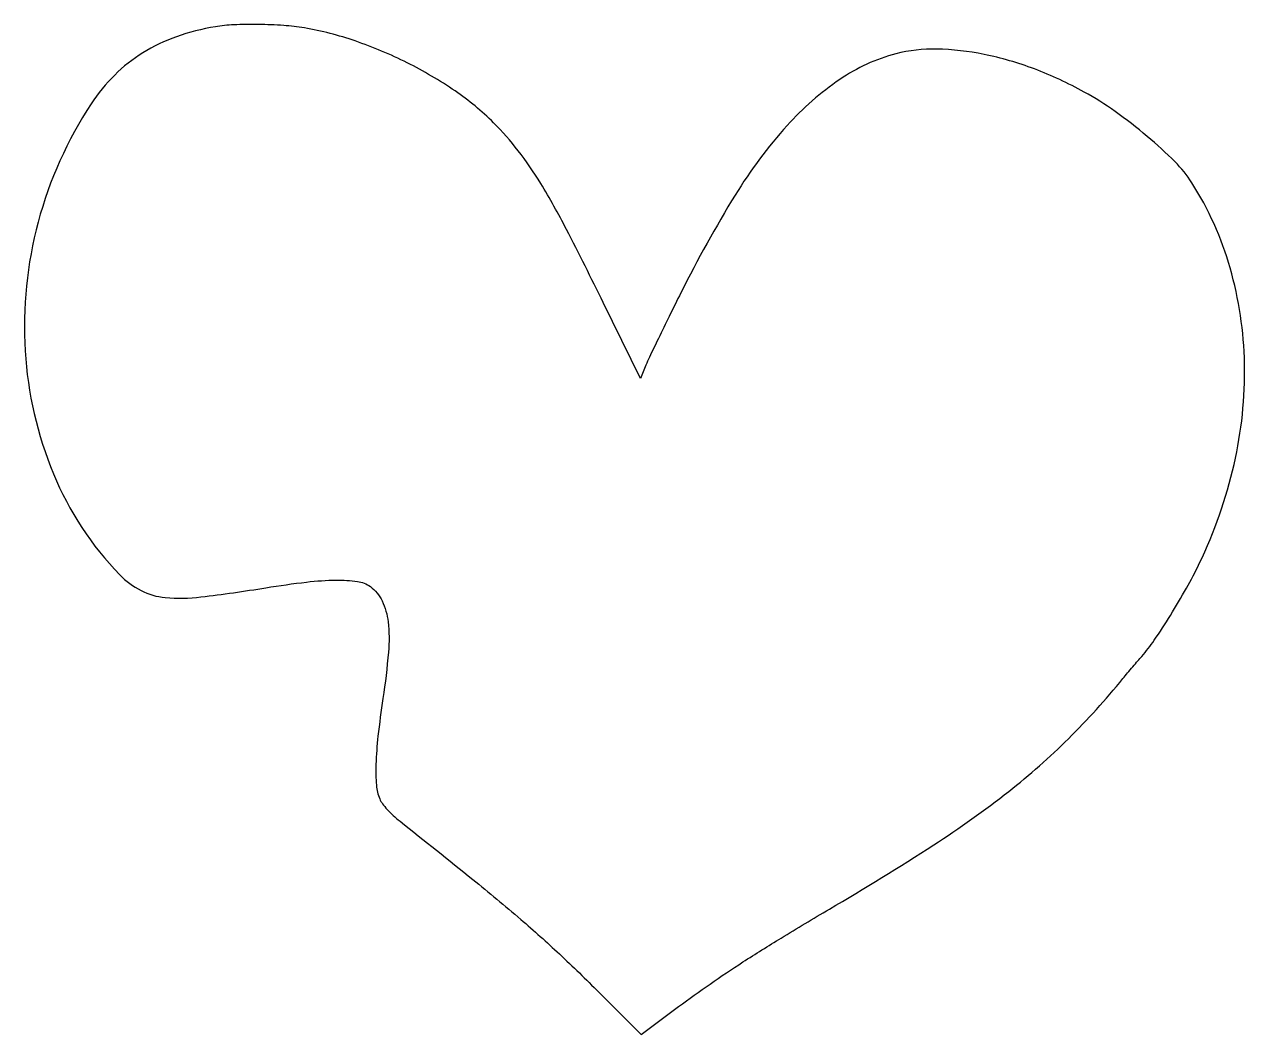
# Model space of a CAD drawing. Extents: x 0 to 464, y 0 to 384.
import ezdxf

# ---------------------------------------------------------------- set-up
doc = ezdxf.new("R2010")
doc.units = 0

msp = doc.modelspace()

# ---------------------------------------------------------------- linework, layer by layer
msp.add_lwpolyline([(72.830856, 382.976845, 0.042611), (58.01497, 379.156689, 0.054454), (45.307155, 373.075727, 0.056588), (34.591524, 364.618026, 0.051924), (25.692086, 353.742774, 0.0803), (5.530169, 308.812325, 0.080641), (0.590829, 259.885424, 0.083279), (11.335678, 213.259993, 0.094303), (36.49192, 174.923611, 0.083195), (44.591884, 168.942812, 0.095692), (53.817547, 166.297852, 0.052392), (67.354653, 166.518304, 0.009759), (92, 170.003652, -0.010412), (107.484419, 172.172849, -0.026876), (118.744168, 172.901485, -0.036692), (126.822233, 172.396195, -0.124602), (131.678361, 170.435466, -0.125221), (136.179551, 164.981475, -0.082279), (138.414551, 157.109732, -0.05022), (138.554464, 145.549127, -0.014964), (136.47078, 127.99986, 0.00857), (134.584649, 113.680805, 0.020421), (133.802186, 102.980223, 0.02676), (133.971724, 95.040014, 0.082998), (135.243629, 89.853176, 0.058122), (136.285286, 88.043147, 0.024647), (138.065237, 85.875941, 0.022526), (140.344134, 83.581177, 0.018834), (142.956482, 81.353176, -0.002502), (170.578441, 59.311836, -0.007834), (188.837817, 44.113301, -0.010509), (203.469822, 30.996387, -0.00872), (218.493965, 16.448094), (234.502585, 0.396188), (248.729755, 11.003871, -0.00864), (260.680856, 19.597285, -0.008124), (273.166893, 27.955004, -0.00688), (287.689687, 37.057244, -0.003603), (306, 48.005518, 0.010145), (345.631783, 72.412097, 0.023327), (374.155023, 92.728475, 0.028742), (396.760329, 112.676435, 0.026783), (417.5, 135.539327, -0.0026), (419.259617, 137.678342, -0.00188), (421.242317, 140.044999, -0.001898), (423.143386, 142.279699, -0.004131), (424.622782, 143.976824, 0.031855), (429.353102, 150.05248, 0.010556), (435.515802, 159.526082, 0.010786), (441.640733, 169.883216, 0.016383), (446.467266, 179.160504, 0.055007), (459.668664, 216.83316, 0.061747), (463.647041, 255.018746, 0.064827), (458.187562, 291.387965, 0.072099), (443.643544, 323.745314, 0.05549), (437.259906, 331.684155, 0.020678), (426.688242, 341.363096, 0.020609), (414.510669, 350.790391, 0.028065), (402.756351, 358.183569, 0.035743), (383.882649, 366.928298, 0.040623), (364.737819, 372.45889, 0.044315), (346.72662, 374.474615, 0.069517), (331.275326, 372.675258, 0.086466), (309.980765, 362.980058, 0.059556), (289.983392, 345.486266, 0.045565), (270.241538, 319.083393, 0.021738), (249.620038, 282, 0.001425), (245.15683, 273.018347, 0.001772), (241.060306, 264.640625, 0.00144), (237.666126, 257.584758, 0.013436), (236.293671, 254.5), (234.228182, 249.5), (220.143648, 278.232597, 0.005086), (206.163528, 306.033069, 0.017923), (196.363398, 323.473105, 0.027027), (187.815965, 335.917621, 0.03313), (178.494792, 346.5, 0.045938), (163.868735, 358.586955, 0.033651), (145.707875, 369.265372, 0.033242), (125.974887, 377.557331, 0.040848), (106.61901, 382.493394, 0.024666), (98.788413, 383.427451, 0.013774), (89.195306, 383.829193, 0.013715), (79.828788, 383.706289, 0.031667)], format="xyb", close=True)

doc.saveas('drawing.dxf')
